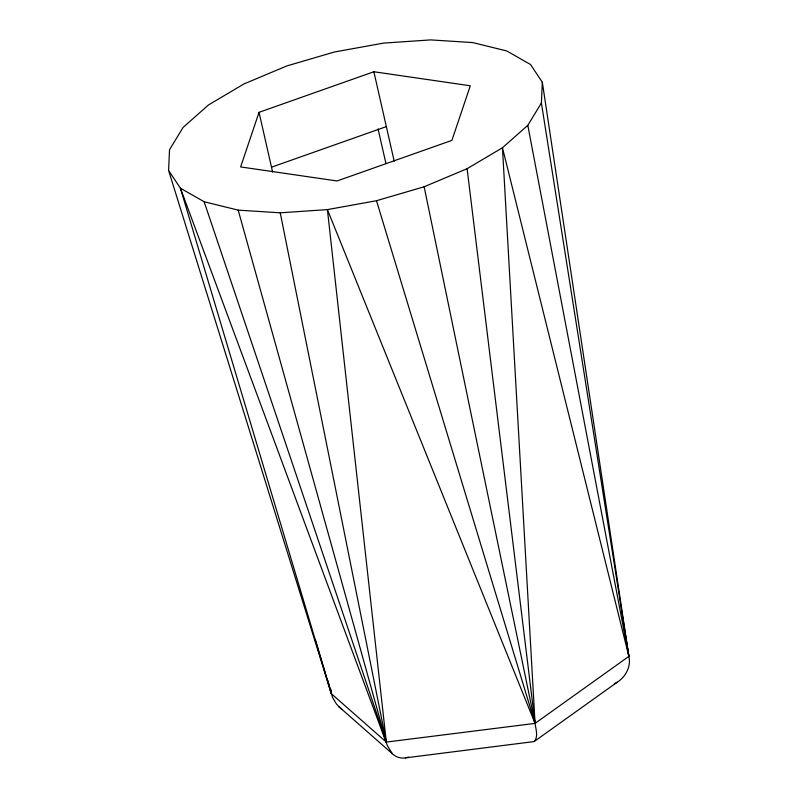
<?xml version="1.0" encoding="UTF-8"?>
<svg xmlns="http://www.w3.org/2000/svg" width="798" height="798" viewBox="0 0 798 798"><rect width="100%" height="100%" fill="white"/><g stroke="black" fill="none" stroke-linecap="round" stroke-linejoin="round"><path stroke-width="1.2" d="M168.597 170.473L169.525 149.715L183.131 127.381L208.468 104.967L243.829 84.009L286.801 65.945L334.452 51.99L383.529 43.112L430.691 39.9L472.735 42.583L506.79 50.972L530.52 64.498L542.331 82.244L628.874 656.365C631.298 666.48 625.632 676.933 617.103 682.29L534.121 741.571L405.444 757.871C400.716 758.699 395.738 757.112 392.337 753.721L339.1 706.888L336.377 703.916L332.487 697.292L168.597 170.473L180.408 188.208L387.309 745.532L392.337 753.721M541.403 102.992L527.807 125.336L502.461 147.75L467.099 168.697L424.137 186.772L376.486 200.717L327.409 209.605L280.238 212.817L238.193 210.133L204.148 201.744L180.408 188.208L331.379 693.751L386.312 742.08L535.059 723.387L628.874 656.365L541.403 102.992L542.331 82.244M259.041 112.328L240.627 166.932L337.055 180.966L451.897 140.388L470.301 85.775L373.873 71.75L259.041 112.328L272.587 171.969M534.121 741.571C538.61 736.803 535.797 729.123 535.059 723.387L424.137 186.772M614.35 683.856L617.103 682.29M271.5 167.191L386.342 126.613M405.444 757.871L408.396 757.112M339.1 706.888L342.272 709.562M204.148 201.744L386.312 742.08L327.409 209.605L535.059 723.387L502.461 147.75L628.874 656.365L625.203 634.27M376.486 200.717L535.059 723.387L467.099 168.697M315.409 640.066L331.379 693.751L330.671 688.824M238.193 210.133L386.312 742.08L280.238 212.817M327.908 680.495L331.379 693.751L330.362 688.874M373.873 71.75L394.202 161.206M378.062 128.877L385.923 163.47M527.807 125.336L628.874 656.365M622.759 619.527L623.168 621.991M623.577 624.445L624.794 631.807"/></g></svg>
